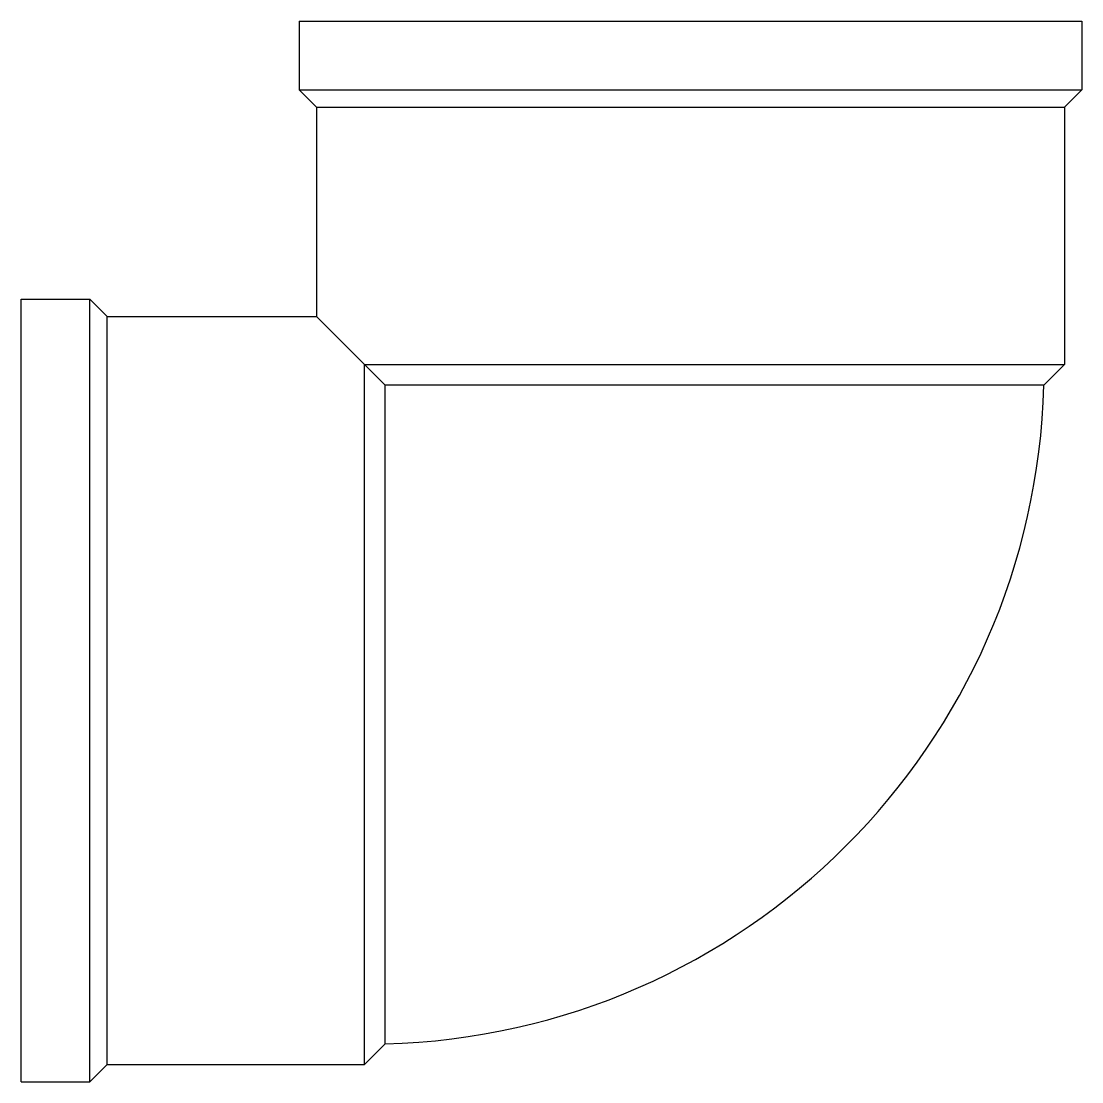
# Model space of a CAD drawing. Header units: millimetres. Extents: x -0.0494 to 0.0289, y -0.0289 to 0.0494.
import ezdxf

# ---------------------------------------------------------------- set-up
doc = ezdxf.new("R2010")
doc.units = ezdxf.units.MM

msp = doc.modelspace()

# ---------------------------------------------------------------- linework, layer by layer
for p, q in [((-0.02889535017607159, 0.0494262568799968), (0.02889535017607159, 0.0494262568799968)), ((-0.02889535017607159, 0.0494262568799968), (-0.02889535017607159, 0.04435689720003211)), ((0.02889535017607159, 0.0494262568799968), (0.02889535017607159, 0.04435689720003211)), ((-0.02889535017607159, 0.04435689720003211), (0.02889535017607159, 0.04435689720003211)), ((-0.02889535017607159, 0.04435689720003211), (-0.02762801025596673, 0.04308955727992725)), ((0.02889535017607159, 0.04435689720003211), (0.02762801025596673, 0.04308955727992725)), ((-0.02762801025596673, 0.04308955727992725), (0.02762801025596673, 0.04308955727992725)), ((-0.02762801025596673, 0.04308955727992725), (-0.02762801025596673, 0.02762801025596673)), ((0.02762801025596673, 0.04308955727992725), (0.02762801025596673, 0.02407945847994597)), ((-0.0494262568799968, -0.02889535017607159), (-0.0494262568799968, 0.02889535017607159)), ((-0.0494262568799968, 0.02889535017607159), (-0.04435689720003211, 0.02889535017607159)), ((-0.04435689720003211, -0.02889535017607159), (-0.04435689720003211, 0.02889535017607159)), ((-0.04435689720003211, 0.02889535017607159), (-0.04308955727992725, 0.02762801025596673)), ((-0.04308955727992725, -0.02762801025596673), (-0.04308955727992725, 0.02762801025596673)), ((-0.04308955727992725, 0.02762801025596673), (-0.02762801025596673, 0.02762801025596673)), ((-0.02254214315485115, 0.02254214315485115), (-0.02762801025596673, 0.02762801025596673)), ((-0.02407945847994597, -0.02762801025596673), (-0.02407945847994597, 0.02407945847994597)), ((-0.02407945847994597, 0.02407945847994597), (0.02762801025596673, 0.02407945847994597)), ((0.02762801025596673, 0.02407945847994597), (0.0260906949308719, 0.02254214315485115)), ((0.0260906949308719, 0.02254214315485115), (-0.02254214315485115, 0.02254214315485115)), ((-0.02254214315485115, -0.0260906949308719), (-0.02254214315485115, 0.02254214315485115)), ((-0.02407945847994597, -0.02762801025596673), (-0.02254214315485115, -0.0260906949308719)), ((-0.04435689720003211, -0.02889535017607159), (-0.04308955727992725, -0.02762801025596673)), ((-0.04308955727992725, -0.02762801025596673), (-0.02407945847994597, -0.02762801025596673)), ((-0.0494262568799968, -0.02889535017607159), (-0.04435689720003211, -0.02889535017607159))]:
    msp.add_line(p, q)
msp.add_arc((-0.0238259904961069, 0.0238259904961069), 0.049933192848, 271.4733113793022, 358.5266886206848)

doc.saveas('drawing.dxf')
